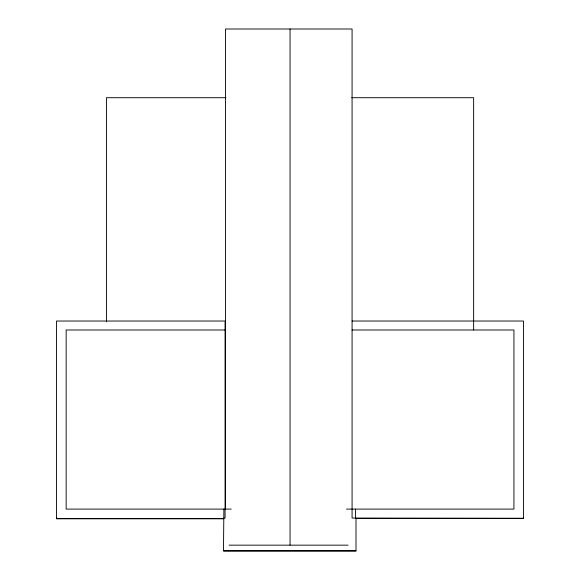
<?xml version="1.0" encoding="UTF-8"?>
<svg xmlns="http://www.w3.org/2000/svg" width="580" height="580" viewBox="0 0 580 580"><rect width="100%" height="100%" fill="white"/><g stroke="black" fill="none" stroke-linecap="round" stroke-linejoin="round"><path stroke-width="0.87" d="M225.968 97.708L106.459 97.708L106.459 321.856M351.726 97.708L473.635 97.708L473.635 329.991M352.075 321.03L523.493 321.03L523.493 518.52L355.997 518.52M225.069 329.991L66.156 329.991L66.156 509.102L231.217 509.102M352.075 329.991L513.931 329.991L513.931 509.102L346.477 509.102M223.894 518.056L225.069 518.056L225.069 321.03L56.506 321.03L56.506 518.803L223.474 518.803M523.493 518.245L355.671 518.056M56.506 518.476L223.713 518.476M229.071 545.157L348.109 545.157M223.713 550.812L355.997 550.812M355.431 509.102L355.431 518.056M290.043 29L290.043 545.157M225.482 509.102L225.482 29L352.075 29L352.075 518.056L355.997 518.056L355.997 551L223.474 551L223.894 509.102M56.927 518.056L56.927 518.476"/></g></svg>
